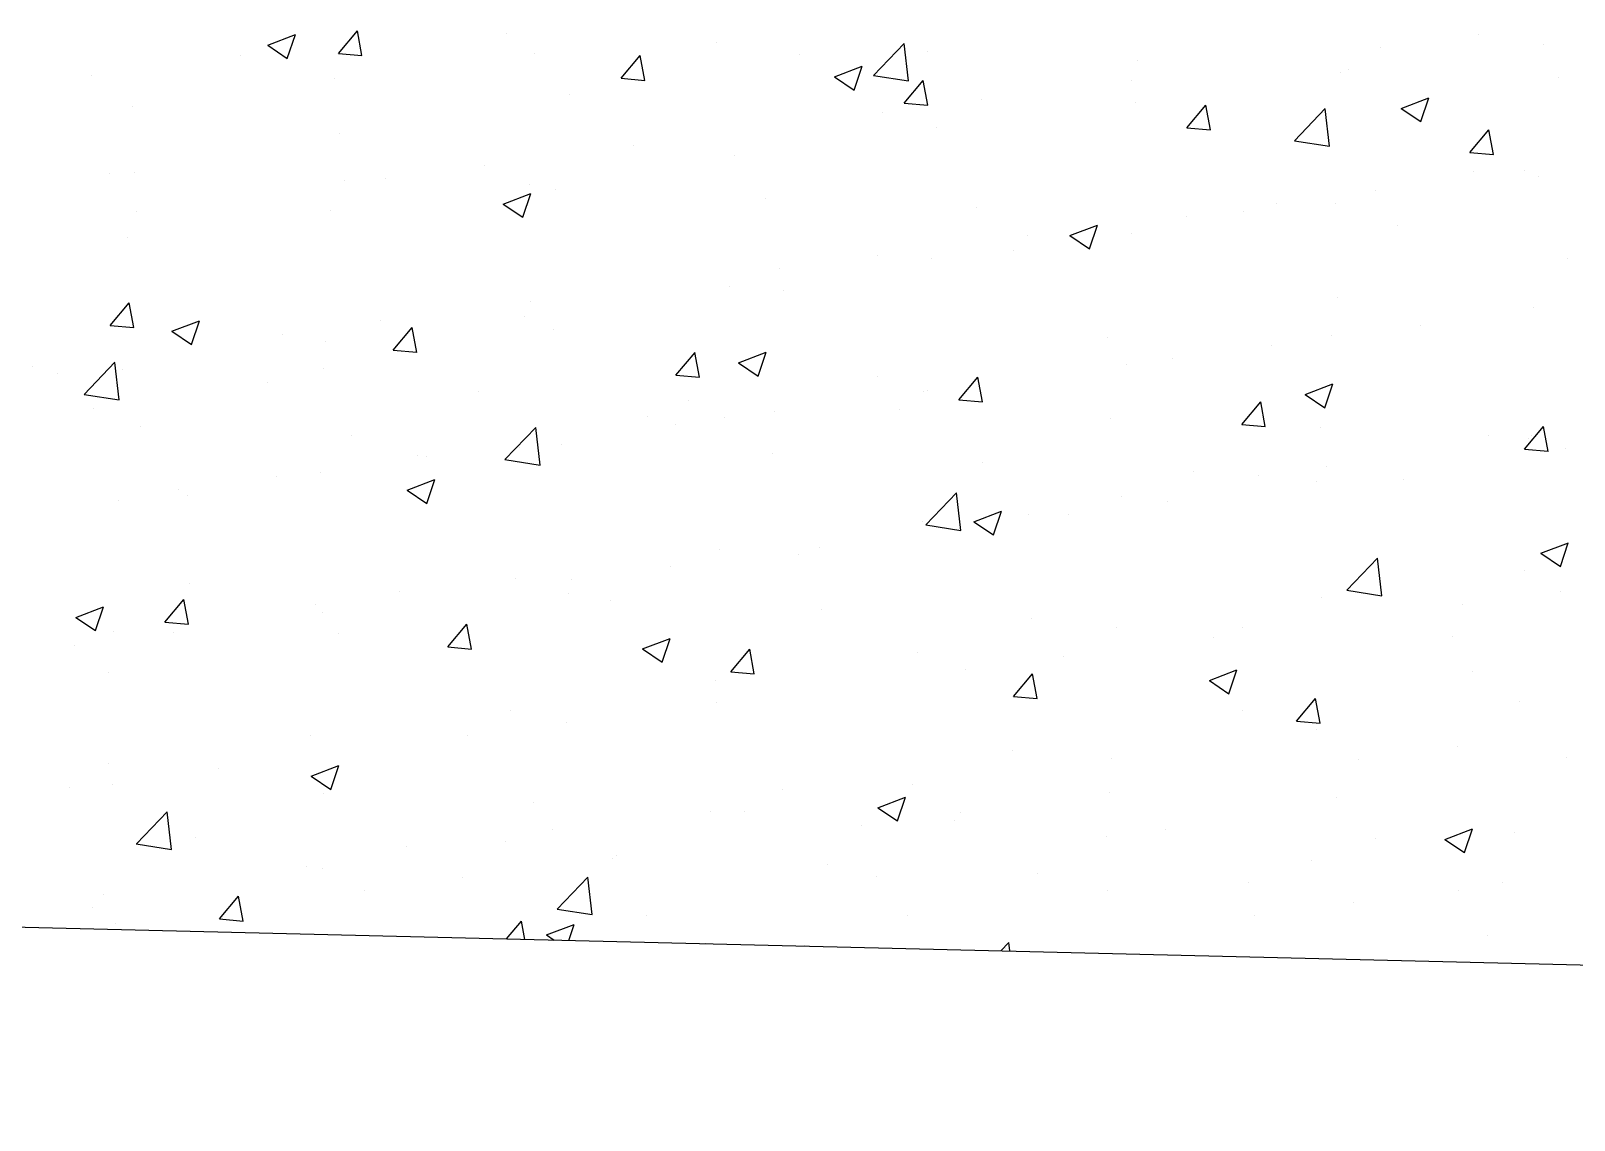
# Model space of a CAD drawing. Header units: millimetres. Extents: x 331487 to 517269, y 198509 to 399936.
# Drawn here: x 447372.1 to 447763.4, y 301836.3 to 302112.4 of the extents above; entities that cross this region are included whole.
import ezdxf

# ---------------------------------------------------------------- set-up
doc = ezdxf.new("R2010")
doc.units = ezdxf.units.MM
doc.header["$MEASUREMENT"] = 0
doc.layers.add('COLUMN', color=6, linetype='Continuous')

msp = doc.modelspace()

# ---------------------------------------------------------------- linework, layer by layer
at = {"layer": 'COLUMN'}
msp.add_line((410789.88, 302764.93), (449403.06, 301836.28), dxfattribs=at)
at = {"layer": 'COLUMN', "color": 2, "linetype": 'Continuous'}
for p, q in [((447432.16, 302108.77), (447439.16, 302111.46)), ((447432.16, 302108.77), (447439.16, 302111.46)), ((447437.13, 302105.42), (447439.16, 302111.46)), ((447437.13, 302105.42), (447439.16, 302111.46)), ((447450.07, 302106.67), (447454.9, 302112.41)), ((447450.07, 302106.67), (447454.9, 302112.41)), ((447456.05, 302106.14), (447454.89, 302112.41)), ((447456.05, 302106.14), (447454.89, 302112.41)), ((447492.65, 302111.76), (447492.65, 302111.76)), ((447492.65, 302111.76), (447492.65, 302111.76)), ((447739.24, 302111.5), (447739.24, 302111.5)), ((447739.24, 302111.5), (447739.24, 302111.5)), ((447432.16, 302108.77), (447437.13, 302105.42)), ((447432.16, 302108.77), (447437.13, 302105.42)), ((447546.04, 302109.51), (447546.04, 302109.51)), ((447546.04, 302109.51), (447546.04, 302109.51)), ((447585.78, 302101.13), (447593.57, 302109.25)), ((447585.78, 302101.13), (447593.57, 302109.25)), ((447594.67, 302099.75), (447593.56, 302109.24)), ((447594.67, 302099.75), (447593.56, 302109.24)), ((447714.21, 302108.21), (447714.21, 302108.21)), ((447714.21, 302108.21), (447714.21, 302108.21)), ((447755.58, 302108.86), (447755.58, 302108.86)), ((447755.58, 302108.86), (447755.58, 302108.86)), ((447425.24, 302106.14), (447425.24, 302106.14)), ((447425.24, 302106.14), (447425.24, 302106.14)), ((447450.07, 302106.67), (447456.05, 302106.15)), ((447450.07, 302106.67), (447456.05, 302106.15)), ((447499.72, 302106.67), (447499.72, 302106.67)), ((447499.72, 302106.67), (447499.72, 302106.67)), ((447521.8, 302100.39), (447526.62, 302106.14)), ((447521.8, 302100.39), (447526.62, 302106.14)), ((447527.78, 302099.86), (447526.62, 302106.13)), ((447527.78, 302099.86), (447526.62, 302106.13)), ((447567.02, 302106.39), (447567.02, 302106.39)), ((447567.02, 302106.39), (447567.02, 302106.39)), ((447599.42, 302107.25), (447599.42, 302107.25)), ((447599.42, 302107.25), (447599.42, 302107.25)), ((447652.8, 302105), (447652.8, 302105)), ((447652.8, 302105), (447652.8, 302105)), ((447387.36, 302101.16), (447387.36, 302101.16)), ((447387.36, 302101.16), (447387.36, 302101.16)), ((447449.21, 302100.27), (447449.21, 302100.27)), ((447449.21, 302100.27), (447449.21, 302100.27)), ((447521.8, 302100.39), (447527.78, 302099.87)), ((447521.8, 302100.39), (447527.78, 302099.87)), ((447575.87, 302100.76), (447582.87, 302103.45)), ((447575.87, 302100.76), (447582.87, 302103.45)), ((447575.87, 302100.76), (447580.85, 302097.41)), ((447575.87, 302100.76), (447580.85, 302097.41)), ((447580.84, 302097.41), (447582.87, 302103.45)), ((447580.84, 302097.41), (447582.87, 302103.45)), ((447585.77, 302101.13), (447594.67, 302099.75)), ((447585.77, 302101.13), (447594.67, 302099.75)), ((447593.53, 302094.12), (447598.35, 302099.86)), ((447593.53, 302094.12), (447598.35, 302099.86)), ((447599.5, 302093.59), (447598.35, 302099.86)), ((447599.5, 302093.59), (447598.35, 302099.86)), ((447651.06, 302099.89), (447651.06, 302099.89)), ((447651.06, 302099.89), (447651.06, 302099.89)), ((447704.24, 302101.82), (447704.24, 302101.82)), ((447704.24, 302101.82), (447704.24, 302101.82)), ((447706.18, 302102.74), (447706.18, 302102.74)), ((447706.18, 302102.74), (447706.18, 302102.74)), ((447759.56, 302100.49), (447759.56, 302100.49)), ((447759.56, 302100.49), (447759.56, 302100.49)), ((447508.7, 302096.38), (447508.7, 302096.38)), ((447508.7, 302096.38), (447508.7, 302096.38)), ((447397.87, 302093.23), (447397.87, 302093.23)), ((447397.87, 302093.23), (447397.87, 302093.23)), ((447593.53, 302094.12), (447599.5, 302093.6)), ((447593.53, 302094.12), (447599.5, 302093.6)), ((447613.18, 302094.91), (447613.18, 302094.91)), ((447613.18, 302094.91), (447613.18, 302094.91)), ((447652.3, 302094.32), (447652.3, 302094.32)), ((447652.3, 302094.32), (447652.3, 302094.32)), ((447665.25, 302087.84), (447670.07, 302093.59)), ((447665.25, 302087.84), (447670.07, 302093.59)), ((447671.23, 302087.31), (447670.07, 302093.58)), ((447671.23, 302087.31), (447670.07, 302093.58)), ((447692.5, 302084.58), (447700.29, 302092.7)), ((447692.5, 302084.58), (447700.29, 302092.7)), ((447701.39, 302083.2), (447700.29, 302092.69)), ((447701.39, 302083.2), (447700.29, 302092.69)), ((447719.59, 302092.75), (447726.59, 302095.44)), ((447719.59, 302092.75), (447726.59, 302095.44)), ((447719.59, 302092.75), (447724.56, 302089.4)), ((447719.59, 302092.75), (447724.56, 302089.4)), ((447724.56, 302089.4), (447726.58, 302095.44)), ((447724.56, 302089.4), (447726.58, 302095.44)), ((447588.15, 302091.61), (447588.15, 302091.61)), ((447588.15, 302091.61), (447588.15, 302091.61)), ((447601.79, 302087.92), (447601.79, 302087.92)), ((447601.79, 302087.92), (447601.79, 302087.92)), ((447450.38, 302086.37), (447450.38, 302086.37)), ((447450.38, 302086.37), (447450.38, 302086.37)), ((447665.25, 302087.84), (447671.23, 302087.32)), ((447665.25, 302087.84), (447671.23, 302087.32)), ((447692.5, 302084.57), (447701.39, 302083.2)), ((447692.5, 302084.57), (447701.39, 302083.2)), ((447736.98, 302081.57), (447741.8, 302087.31)), ((447736.98, 302081.57), (447741.8, 302087.31)), ((447742.95, 302081.04), (447741.8, 302087.31)), ((447742.95, 302081.04), (447741.8, 302087.31)), ((447524.99, 302083.3), (447524.99, 302083.3)), ((447524.99, 302083.3), (447524.99, 302083.3)), ((447550.45, 302080.88), (447550.45, 302080.88)), ((447550.45, 302080.88), (447550.45, 302080.88)), ((447736.98, 302081.57), (447742.96, 302081.05)), ((447736.98, 302081.57), (447742.96, 302081.05)), ((447392.06, 302076.36), (447392.06, 302076.36)), ((447392.06, 302076.36), (447392.06, 302076.36)), ((447398.29, 302076.62), (447398.29, 302076.62)), ((447398.29, 302076.62), (447398.29, 302076.62)), ((447487.12, 302078.31), (447487.12, 302078.31)), ((447487.12, 302078.31), (447487.12, 302078.31)), ((447737.85, 302076.76), (447737.85, 302076.76)), ((447737.85, 302076.76), (447737.85, 302076.76)), ((447750.81, 302077.05), (447750.81, 302077.05)), ((447750.81, 302077.05), (447750.81, 302077.05)), ((447451.67, 302074.37), (447451.67, 302074.37)), ((447451.67, 302074.37), (447451.67, 302074.37)), ((447462.09, 302075.02), (447462.09, 302075.02)), ((447462.09, 302075.02), (447462.09, 302075.02)), ((447498.51, 302073.38), (447498.51, 302073.38)), ((447498.51, 302073.38), (447498.51, 302073.38)), ((447754.37, 302075.57), (447754.37, 302075.57)), ((447754.37, 302075.57), (447754.37, 302075.57)), ((447491.85, 302068.51), (447498.85, 302071.2)), ((447491.85, 302068.51), (447498.85, 302071.2)), ((447491.85, 302068.51), (447496.82, 302065.16)), ((447491.85, 302068.51), (447496.82, 302065.16)), ((447496.82, 302065.15), (447498.85, 302071.2)), ((447496.82, 302065.15), (447498.85, 302071.2)), ((447505.06, 302072.11), (447505.06, 302072.11)), ((447505.06, 302072.11), (447505.06, 302072.11)), ((447558.44, 302069.86), (447558.44, 302069.86)), ((447558.44, 302069.86), (447558.44, 302069.86)), ((447687.9, 302068.77), (447687.9, 302068.77)), ((447687.9, 302068.77), (447687.9, 302068.77)), ((447703.02, 302068.53), (447703.02, 302068.53)), ((447703.02, 302068.53), (447703.02, 302068.53)), ((447712.94, 302072.06), (447712.94, 302072.06)), ((447712.94, 302072.06), (447712.94, 302072.06)), ((447398.93, 302066.7), (447398.93, 302066.7)), ((447398.93, 302066.7), (447398.93, 302066.7)), ((447448, 302066.98), (447448, 302066.98)), ((447448, 302066.98), (447448, 302066.98)), ((447611.82, 302067.6), (447611.82, 302067.6)), ((447611.82, 302067.6), (447611.82, 302067.6)), ((447665.2, 302065.34), (447665.2, 302065.34)), ((447665.2, 302065.34), (447665.2, 302065.34)), ((447679.53, 302066.74), (447679.53, 302066.74)), ((447679.53, 302066.74), (447679.53, 302066.74)), ((447635.56, 302060.5), (447642.57, 302063.19)), ((447635.56, 302060.5), (447642.57, 302063.19)), ((447640.53, 302057.15), (447642.56, 302063.19)), ((447640.53, 302057.15), (447642.56, 302063.19)), ((447651.08, 302061.03), (447651.08, 302061.03)), ((447651.08, 302061.03), (447651.08, 302061.03)), ((447718.58, 302063.09), (447718.58, 302063.09)), ((447718.58, 302063.09), (447718.58, 302063.09)), ((447396.65, 302059.94), (447396.65, 302059.94)), ((447396.65, 302059.94), (447396.65, 302059.94)), ((447621.21, 302056.73), (447621.21, 302056.73)), ((447621.21, 302056.73), (447621.21, 302056.73)), ((447624.75, 302060.45), (447624.75, 302060.45)), ((447624.75, 302060.45), (447624.75, 302060.45)), ((447635.56, 302060.5), (447640.54, 302057.15)), ((447635.56, 302060.5), (447640.54, 302057.15)), ((447586.88, 302055.47), (447586.88, 302055.47)), ((447586.88, 302055.47), (447586.88, 302055.47)), ((447600.57, 302054.63), (447600.57, 302054.63)), ((447600.57, 302054.63), (447600.57, 302054.63)), ((447761.81, 302054.8), (447761.81, 302054.8)), ((447761.81, 302054.8), (447761.81, 302054.8)), ((447561.84, 302052.17), (447561.84, 302052.17)), ((447561.84, 302052.17), (447561.84, 302052.17)), ((447549.23, 302047.59), (447549.23, 302047.59)), ((447549.23, 302047.59), (447549.23, 302047.59)), ((447562.89, 302046.72), (447562.89, 302046.72)), ((447562.89, 302046.72), (447562.89, 302046.72)), ((447392.22, 302037.72), (447397.04, 302043.47)), ((447392.22, 302037.72), (447397.04, 302043.47)), ((447398.2, 302037.2), (447397.04, 302043.46)), ((447398.2, 302037.2), (447397.04, 302043.46)), ((447498.69, 302043.86), (447498.69, 302043.86)), ((447498.69, 302043.86), (447498.69, 302043.86)), ((447703.49, 302044.79), (447703.49, 302044.79)), ((447703.49, 302044.79), (447703.49, 302044.79)), ((447753.15, 302042.28), (447753.15, 302042.28)), ((447753.15, 302042.28), (447753.15, 302042.28)), ((447392.22, 302037.72), (447398.2, 302037.2)), ((447392.22, 302037.72), (447398.2, 302037.2)), ((447407.83, 302036.26), (447414.83, 302038.95)), ((447407.83, 302036.26), (447414.83, 302038.95)), ((447412.8, 302032.9), (447414.83, 302038.94)), ((447412.8, 302032.9), (447414.83, 302038.94)), ((447460.81, 302038.87), (447460.81, 302038.87)), ((447460.81, 302038.87), (447460.81, 302038.87)), ((447463.95, 302031.45), (447468.77, 302037.19)), ((447463.95, 302031.45), (447468.77, 302037.19)), ((447469.93, 302030.92), (447468.77, 302037.19)), ((447469.93, 302030.92), (447468.77, 302037.19)), ((447497.29, 302040.09), (447497.29, 302040.09)), ((447497.29, 302040.09), (447497.29, 302040.09)), ((447724.5, 302037.61), (447724.5, 302037.61)), ((447724.5, 302037.61), (447724.5, 302037.61)), ((447407.83, 302036.26), (447412.8, 302032.9)), ((447407.83, 302036.26), (447412.8, 302032.9)), ((447435.78, 302035.57), (447435.78, 302035.57)), ((447435.78, 302035.57), (447435.78, 302035.57)), ((447446.78, 302033.69), (447446.78, 302033.69)), ((447446.78, 302033.69), (447446.78, 302033.69)), ((447504.57, 302036.71), (447504.57, 302036.71)), ((447504.57, 302036.71), (447504.57, 302036.71)), ((447645.17, 302034.78), (447645.17, 302034.78)), ((447645.17, 302034.78), (447645.17, 302034.78)), ((447701.81, 302035.24), (447701.81, 302035.24)), ((447701.81, 302035.24), (447701.81, 302035.24)), ((447463.95, 302031.45), (447469.93, 302030.93)), ((447463.95, 302031.45), (447469.93, 302030.93)), ((447535.68, 302025.17), (447540.5, 302030.92)), ((447535.68, 302025.17), (447540.5, 302030.92)), ((447541.65, 302024.65), (447540.49, 302030.91)), ((447541.65, 302024.65), (447540.49, 302030.91)), ((447551.54, 302028.25), (447558.54, 302030.94)), ((447551.54, 302028.25), (447558.54, 302030.94)), ((447556.51, 302024.89), (447558.54, 302030.93)), ((447556.51, 302024.89), (447558.54, 302030.93)), ((447661.6, 302029.33), (447661.6, 302029.33)), ((447661.6, 302029.33), (447661.6, 302029.33)), ((447686.63, 302032.62), (447686.63, 302032.62)), ((447686.63, 302032.62), (447686.63, 302032.62)), ((447372.62, 302027.26), (447372.62, 302027.26)), ((447372.62, 302027.26), (447372.62, 302027.26)), ((447378.82, 302025.52), (447378.82, 302025.52)), ((447378.82, 302025.52), (447378.82, 302025.52)), ((447385.59, 302020.27), (447393.38, 302028.39)), ((447385.59, 302020.27), (447393.38, 302028.39)), ((447394.48, 302018.89), (447393.37, 302028.38)), ((447394.48, 302018.89), (447393.37, 302028.38)), ((447395.44, 302026.65), (447395.44, 302026.65)), ((447395.44, 302026.65), (447395.44, 302026.65)), ((447446.25, 302026.7), (447446.25, 302026.7)), ((447446.25, 302026.7), (447446.25, 302026.7)), ((447551.54, 302028.25), (447556.52, 302024.89)), ((447551.54, 302028.25), (447556.52, 302024.89)), ((447649.87, 302027.74), (447649.87, 302027.74)), ((447649.87, 302027.74), (447649.87, 302027.74)), ((447432.2, 302023.27), (447432.2, 302023.27)), ((447432.2, 302023.27), (447432.2, 302023.27)), ((447535.68, 302025.17), (447541.65, 302024.65)), ((447535.68, 302025.17), (447541.65, 302024.65)), ((447586.85, 302024.77), (447586.85, 302024.77)), ((447586.85, 302024.77), (447586.85, 302024.77)), ((447607.4, 302018.9), (447612.22, 302024.64)), ((447607.4, 302018.9), (447612.22, 302024.64)), ((447613.38, 302018.37), (447612.22, 302024.64)), ((447613.38, 302018.37), (447612.22, 302024.64)), ((447695.25, 302020.24), (447702.26, 302022.93)), ((447695.25, 302020.24), (447702.26, 302022.93)), ((447700.23, 302016.88), (447702.25, 302022.93)), ((447700.23, 302016.88), (447702.25, 302022.93)), ((447385.58, 302020.27), (447394.48, 302018.89)), ((447385.58, 302020.27), (447394.48, 302018.89)), ((447485.58, 302021.01), (447485.58, 302021.01)), ((447485.58, 302021.01), (447485.58, 302021.01)), ((447538.96, 302018.76), (447538.96, 302018.76)), ((447538.96, 302018.76), (447538.96, 302018.76)), ((447598.44, 302021.01), (447598.44, 302021.01)), ((447598.44, 302021.01), (447598.44, 302021.01)), ((447599.36, 302021.34), (447599.36, 302021.34)), ((447599.36, 302021.34), (447599.36, 302021.34)), ((447607.4, 302018.9), (447613.38, 302018.38)), ((447607.4, 302018.9), (447613.38, 302018.38)), ((447679.13, 302012.62), (447683.95, 302018.37)), ((447679.13, 302012.62), (447683.95, 302018.37)), ((447685.1, 302012.1), (447683.95, 302018.36)), ((447685.1, 302012.1), (447683.95, 302018.36)), ((447695.25, 302020.24), (447700.23, 302016.88)), ((447695.25, 302020.24), (447700.23, 302016.88)), ((447387.93, 302016.69), (447387.93, 302016.69)), ((447387.93, 302016.69), (447387.93, 302016.69)), ((447528.53, 302014.76), (447528.53, 302014.76)), ((447528.53, 302014.76), (447528.53, 302014.76)), ((447548.01, 302014.3), (447548.01, 302014.3)), ((447548.01, 302014.3), (447548.01, 302014.3)), ((447560.57, 302016.03), (447560.57, 302016.03)), ((447560.57, 302016.03), (447560.57, 302016.03)), ((447592.35, 302016.5), (447592.35, 302016.5)), ((447592.35, 302016.5), (447592.35, 302016.5)), ((447645.73, 302014.24), (447645.73, 302014.24)), ((447645.73, 302014.24), (447645.73, 302014.24)), ((447399.9, 302012.09), (447399.9, 302012.09)), ((447399.9, 302012.09), (447399.9, 302012.09)), ((447453.28, 302009.83), (447453.28, 302009.83)), ((447453.28, 302009.83), (447453.28, 302009.83)), ((447492.31, 302003.72), (447500.1, 302011.84)), ((447492.31, 302003.72), (447500.1, 302011.84)), ((447501.2, 302002.34), (447500.1, 302011.83)), ((447501.2, 302002.34), (447500.1, 302011.83)), ((447535.53, 302012.73), (447535.53, 302012.73)), ((447535.53, 302012.73), (447535.53, 302012.73)), ((447679.13, 302012.62), (447685.11, 302012.1)), ((447679.13, 302012.62), (447685.11, 302012.1)), ((447699.11, 302011.99), (447699.11, 302011.99)), ((447699.11, 302011.99), (447699.11, 302011.99)), ((447741.68, 302009.79), (447741.68, 302009.79)), ((447741.68, 302009.79), (447741.68, 302009.79)), ((447750.85, 302006.35), (447755.67, 302012.09)), ((447750.85, 302006.35), (447755.67, 302012.09)), ((447752.49, 302009.73), (447752.49, 302009.73)), ((447752.49, 302009.73), (447752.49, 302009.73)), ((447756.83, 302005.82), (447755.67, 302012.09)), ((447756.83, 302005.82), (447755.67, 302012.09)), ((447496.07, 302006.8), (447496.07, 302006.8)), ((447496.07, 302006.8), (447496.07, 302006.8)), ((447506.67, 302007.58), (447506.67, 302007.58)), ((447506.67, 302007.58), (447506.67, 302007.58)), ((447750.85, 302006.35), (447756.83, 302005.83)), ((447750.85, 302006.35), (447756.83, 302005.83)), ((447751.93, 302008.99), (447751.93, 302008.99)), ((447751.93, 302008.99), (447751.93, 302008.99)), ((447761.35, 302006.48), (447761.35, 302006.48)), ((447761.35, 302006.48), (447761.35, 302006.48)), ((447470.21, 302004.75), (447470.21, 302004.75)), ((447470.21, 302004.75), (447470.21, 302004.75)), ((447472.38, 302004.42), (447472.38, 302004.42)), ((447472.38, 302004.42), (447472.38, 302004.42)), ((447492.31, 302003.72), (447501.2, 302002.34)), ((447492.31, 302003.72), (447501.2, 302002.34)), ((447560.05, 302005.32), (447560.05, 302005.32)), ((447560.05, 302005.32), (447560.05, 302005.32)), ((447613.43, 302003.07), (447613.43, 302003.07)), ((447613.43, 302003.07), (447613.43, 302003.07)), ((447700.59, 302001.95), (447700.59, 302001.95)), ((447700.59, 302001.95), (447700.59, 302001.95)), ((447434.51, 301999.43), (447434.51, 301999.43)), ((447434.51, 301999.43), (447434.51, 301999.43)), ((447445.56, 302000.4), (447445.56, 302000.4)), ((447445.56, 302000.4), (447445.56, 302000.4)), ((447467.52, 301996), (447474.52, 301998.68)), ((447467.52, 301996), (447474.52, 301998.68)), ((447472.49, 301992.64), (447474.52, 301998.68)), ((447472.49, 301992.64), (447474.52, 301998.68)), ((447666.81, 302000.81), (447666.81, 302000.81)), ((447666.81, 302000.81), (447666.81, 302000.81)), ((447683.36, 301999.78), (447683.36, 301999.78)), ((447683.36, 301999.78), (447683.36, 301999.78)), ((447698.2, 301998.17), (447698.2, 301998.17)), ((447698.2, 301998.17), (447698.2, 301998.17)), ((447720.2, 301998.56), (447720.2, 301998.56)), ((447720.2, 301998.56), (447720.2, 301998.56)), ((447409.47, 301996.13), (447409.47, 301996.13)), ((447409.47, 301996.13), (447409.47, 301996.13)), ((447411.9, 301994.74), (447411.9, 301994.74)), ((447411.9, 301994.74), (447411.9, 301994.74)), ((447467.52, 301996), (447472.49, 301992.64)), ((447467.52, 301996), (447472.49, 301992.64)), ((447599.04, 301987.17), (447606.82, 301995.29)), ((447599.04, 301987.17), (447606.82, 301995.29)), ((447607.93, 301985.78), (447606.82, 301995.28)), ((447607.93, 301985.78), (447606.82, 301995.28)), ((447648.65, 301994.45), (447648.65, 301994.45)), ((447648.65, 301994.45), (447648.65, 301994.45)), ((447394.22, 301993.36), (447394.22, 301993.36)), ((447394.22, 301993.36), (447394.22, 301993.36)), ((447611.23, 301987.99), (447618.23, 301990.67)), ((447611.23, 301987.99), (447618.23, 301990.67)), ((447616.2, 301984.63), (447618.23, 301990.67)), ((447616.2, 301984.63), (447618.23, 301990.67)), ((447660.32, 301993.18), (447660.32, 301993.18)), ((447660.32, 301993.18), (447660.32, 301993.18)), ((447598.14, 301988.05), (447598.14, 301988.05)), ((447598.14, 301988.05), (447598.14, 301988.05)), ((447599.03, 301987.16), (447607.92, 301985.78)), ((447599.03, 301987.16), (447607.92, 301985.78)), ((447611.23, 301987.99), (447616.21, 301984.63)), ((447611.23, 301987.99), (447616.21, 301984.63)), ((447625.04, 301989.77), (447625.04, 301989.77)), ((447625.04, 301989.77), (447625.04, 301989.77)), ((447635.29, 301989.89), (447635.29, 301989.89)), ((447635.29, 301989.89), (447635.29, 301989.89)), ((447754.94, 301979.98), (447761.95, 301982.67)), ((447754.94, 301979.98), (447761.95, 301982.67)), ((447759.92, 301976.62), (447761.94, 301982.66)), ((447759.92, 301976.62), (447761.94, 301982.66)), ((447546.8, 301981.01), (447546.8, 301981.01)), ((447546.8, 301981.01), (447546.8, 301981.01)), ((447566.72, 301979.76), (447566.72, 301979.76)), ((447566.72, 301979.76), (447566.72, 301979.76)), ((447572.13, 301981.57), (447572.13, 301981.57)), ((447572.13, 301981.57), (447572.13, 301981.57)), ((447705.76, 301970.62), (447713.55, 301978.73)), ((447705.76, 301970.62), (447713.55, 301978.73)), ((447714.65, 301969.23), (447713.54, 301978.73)), ((447714.65, 301969.23), (447713.54, 301978.73)), ((447754.94, 301979.98), (447759.92, 301976.62)), ((447754.94, 301979.98), (447759.92, 301976.62)), ((447534.26, 301976.58), (447534.26, 301976.58)), ((447534.26, 301976.58), (447534.26, 301976.58)), ((447750.72, 301975.7), (447750.72, 301975.7)), ((447750.72, 301975.7), (447750.72, 301975.7)), ((447412.3, 301972.44), (447412.3, 301972.44)), ((447412.3, 301972.44), (447412.3, 301972.44)), ((447494.86, 301973.51), (447494.86, 301973.51)), ((447494.86, 301973.51), (447494.86, 301973.51)), ((447509.23, 301973.29), (447509.23, 301973.29)), ((447509.23, 301973.29), (447509.23, 301973.29)), ((447705.76, 301970.61), (447714.65, 301969.23)), ((447705.76, 301970.61), (447714.65, 301969.23)), ((447406.1, 301962.51), (447410.92, 301968.25)), ((447406.1, 301962.51), (447410.92, 301968.25)), ((447412.07, 301961.98), (447410.92, 301968.25)), ((447412.07, 301961.98), (447410.92, 301968.25)), ((447444.35, 301967.11), (447444.35, 301967.11)), ((447444.35, 301967.11), (447444.35, 301967.11)), ((447465.69, 301970.18), (447465.69, 301970.18)), ((447465.69, 301970.18), (447465.69, 301970.18)), ((447508.41, 301969.75), (447508.41, 301969.75)), ((447508.41, 301969.75), (447508.41, 301969.75)), ((447519.07, 301967.92), (447519.07, 301967.92)), ((447519.07, 301967.92), (447519.07, 301967.92)), ((447699.37, 301968.66), (447699.37, 301968.66)), ((447699.37, 301968.66), (447699.37, 301968.66)), ((447735.04, 301967.04), (447735.04, 301967.04)), ((447735.04, 301967.04), (447735.04, 301967.04)), ((447760.08, 301970.34), (447760.08, 301970.34)), ((447760.08, 301970.34), (447760.08, 301970.34)), ((447383.5, 301963.74), (447390.5, 301966.43)), ((447383.5, 301963.74), (447390.5, 301966.43)), ((447383.5, 301963.74), (447388.47, 301960.39)), ((447383.5, 301963.74), (447388.47, 301960.39)), ((447388.47, 301960.39), (447390.5, 301966.43)), ((447388.47, 301960.39), (447390.5, 301966.43)), ((447446.07, 301964.97), (447446.07, 301964.97)), ((447446.07, 301964.97), (447446.07, 301964.97)), ((447572.45, 301965.67), (447572.45, 301965.67)), ((447572.45, 301965.67), (447572.45, 301965.67)), ((447625.83, 301963.41), (447625.83, 301963.41)), ((447625.83, 301963.41), (447625.83, 301963.41)), ((447393, 301960.07), (447393, 301960.07)), ((447393, 301960.07), (447393, 301960.07)), ((447406.1, 301962.51), (447412.08, 301961.98)), ((447406.1, 301962.51), (447412.08, 301961.98)), ((447408.2, 301959.99), (447408.2, 301959.99)), ((447408.2, 301959.99), (447408.2, 301959.99)), ((447450.09, 301959.74), (447450.09, 301959.74)), ((447450.09, 301959.74), (447450.09, 301959.74)), ((447477.82, 301956.23), (447482.65, 301961.98)), ((447477.82, 301956.23), (447482.65, 301961.98)), ((447483.8, 301955.7), (447482.64, 301961.97)), ((447483.8, 301955.7), (447482.64, 301961.97)), ((447647.44, 301961.16), (447647.44, 301961.16)), ((447647.44, 301961.16), (447647.44, 301961.16)), ((447679.22, 301961.16), (447679.22, 301961.16)), ((447679.22, 301961.16), (447679.22, 301961.16)), ((447732.6, 301958.9), (447732.6, 301958.9)), ((447732.6, 301958.9), (447732.6, 301958.9)), ((447383.16, 301956.69), (447383.16, 301956.69)), ((447383.16, 301956.69), (447383.16, 301956.69)), ((447477.83, 301956.23), (447483.8, 301955.71)), ((447477.83, 301956.23), (447483.8, 301955.71)), ((447527.21, 301955.73), (447534.21, 301958.42)), ((447527.21, 301955.73), (447534.21, 301958.42)), ((447527.21, 301955.73), (447532.18, 301952.38)), ((447527.21, 301955.73), (447532.18, 301952.38)), ((447532.18, 301952.38), (447534.21, 301958.42)), ((447532.18, 301952.38), (447534.21, 301958.42)), ((447549.55, 301949.96), (447554.37, 301955.7)), ((447549.55, 301949.96), (447554.37, 301955.7)), ((447555.53, 301949.43), (447554.37, 301955.69)), ((447555.53, 301949.43), (447554.37, 301955.69)), ((447671.89, 301958.73), (447671.89, 301958.73)), ((447671.89, 301958.73), (447671.89, 301958.73)), ((447596.92, 301954.76), (447596.92, 301954.76)), ((447596.92, 301954.76), (447596.92, 301954.76)), ((447634.02, 301953.74), (447634.02, 301953.74)), ((447634.02, 301953.74), (447634.02, 301953.74)), ((447391.77, 301949.73), (447391.77, 301949.73)), ((447391.77, 301949.73), (447391.77, 301949.73)), ((447545.58, 301947.72), (447545.58, 301947.72)), ((447545.58, 301947.72), (447545.58, 301947.72)), ((447549.55, 301949.96), (447555.53, 301949.43)), ((447549.55, 301949.96), (447555.53, 301949.43)), ((447608.98, 301950.44), (447608.98, 301950.44)), ((447608.98, 301950.44), (447608.98, 301950.44)), ((447621.28, 301943.68), (447626.1, 301949.43)), ((447621.28, 301943.68), (447626.1, 301949.43)), ((447627.25, 301943.15), (447626.1, 301949.42)), ((447627.25, 301943.15), (447626.1, 301949.42)), ((447670.92, 301947.72), (447677.92, 301950.41)), ((447670.92, 301947.72), (447677.92, 301950.41)), ((447670.92, 301947.72), (447675.9, 301944.37)), ((447670.92, 301947.72), (447675.9, 301944.37)), ((447675.89, 301944.37), (447677.92, 301950.41)), ((447675.89, 301944.37), (447677.92, 301950.41)), ((447737.55, 301950.13), (447737.55, 301950.13)), ((447737.55, 301950.13), (447737.55, 301950.13)), ((447621.28, 301943.68), (447627.25, 301943.16)), ((447621.28, 301943.68), (447627.25, 301943.16)), ((447693, 301937.4), (447697.82, 301943.15)), ((447693, 301937.4), (447697.82, 301943.15)), ((447698.98, 301936.88), (447697.82, 301943.14)), ((447698.98, 301936.88), (447697.82, 301943.14)), ((447493.64, 301940.22), (447493.64, 301940.22)), ((447493.64, 301940.22), (447493.64, 301940.22)), ((447545.83, 301942.13), (447545.83, 301942.13)), ((447545.83, 301942.13), (447545.83, 301942.13)), ((447679.23, 301940.12), (447679.23, 301940.12)), ((447679.23, 301940.12), (447679.23, 301940.12)), ((447749.5, 301942.41), (447749.5, 301942.41)), ((447749.5, 301942.41), (447749.5, 301942.41)), ((447507.95, 301937.14), (447507.95, 301937.14)), ((447507.95, 301937.14), (447507.95, 301937.14)), ((447693, 301937.4), (447698.98, 301936.88)), ((447693, 301937.4), (447698.98, 301936.88)), ((447698.16, 301935.37), (447698.16, 301935.37)), ((447698.16, 301935.37), (447698.16, 301935.37)), ((447443.13, 301933.82), (447443.13, 301933.82)), ((447443.13, 301933.82), (447443.13, 301933.82)), ((447482.92, 301933.85), (447482.92, 301933.85)), ((447482.92, 301933.85), (447482.92, 301933.85)), ((447620.91, 301930.11), (447620.91, 301930.11)), ((447620.91, 301930.11), (447620.91, 301930.11)), ((447646.22, 301927.87), (447646.22, 301927.87)), ((447646.22, 301927.87), (447646.22, 301927.87)), ((447708.74, 301927.6), (447708.74, 301927.6)), ((447708.74, 301927.6), (447708.74, 301927.6)), ((447733.77, 301930.9), (447733.77, 301930.9)), ((447733.77, 301930.9), (447733.77, 301930.9)), ((447761.51, 301928.17), (447761.51, 301928.17)), ((447761.51, 301928.17), (447761.51, 301928.17)), ((447391.79, 301926.78), (447391.79, 301926.78)), ((447391.79, 301926.78), (447391.79, 301926.78)), ((447419.77, 301925.53), (447419.77, 301925.53)), ((447419.77, 301925.53), (447419.77, 301925.53)), ((447443.19, 301923.48), (447450.19, 301926.17)), ((447443.19, 301923.48), (447450.19, 301926.17)), ((447448.16, 301920.12), (447450.19, 301926.17)), ((447448.16, 301920.12), (447450.19, 301926.17)), ((447381.89, 301920.55), (447381.89, 301920.55)), ((447381.89, 301920.55), (447381.89, 301920.55)), ((447392.83, 301921.34), (447392.83, 301921.34)), ((447392.83, 301921.34), (447392.83, 301921.34)), ((447443.19, 301923.48), (447448.16, 301920.13)), ((447443.19, 301923.48), (447448.16, 301920.13)), ((447562.6, 301920.09), (447562.6, 301920.09)), ((447562.6, 301920.09), (447562.6, 301920.09)), ((447595.71, 301921.47), (447595.71, 301921.47)), ((447595.71, 301921.47), (447595.71, 301921.47)), ((447446.21, 301919.08), (447446.21, 301919.08)), ((447446.21, 301919.08), (447446.21, 301919.08)), ((447499.6, 301916.83), (447499.6, 301916.83)), ((447499.6, 301916.83), (447499.6, 301916.83)), ((447586.9, 301915.47), (447593.9, 301918.16)), ((447586.9, 301915.47), (447593.9, 301918.16)), ((447591.87, 301912.12), (447593.9, 301918.16)), ((447591.87, 301912.12), (447593.9, 301918.16)), ((447645.58, 301919.28), (447645.58, 301919.28)), ((447645.58, 301919.28), (447645.58, 301919.28)), ((447703.19, 301918.16), (447703.19, 301918.16)), ((447703.19, 301918.16), (447703.19, 301918.16)), ((447398.85, 301906.31), (447406.63, 301914.43)), ((447398.85, 301906.31), (447406.63, 301914.43)), ((447407.73, 301904.92), (447406.63, 301914.42)), ((447407.73, 301904.92), (447406.63, 301914.42)), ((447544.37, 301914.43), (447544.37, 301914.43)), ((447544.37, 301914.43), (447544.37, 301914.43)), ((447552.98, 301914.57), (447552.98, 301914.57)), ((447552.98, 301914.57), (447552.98, 301914.57)), ((447586.9, 301915.47), (447591.87, 301912.12)), ((447586.9, 301915.47), (447591.87, 301912.12)), ((447606.36, 301912.31), (447606.36, 301912.31)), ((447606.36, 301912.31), (447606.36, 301912.31)), ((447607.71, 301914.3), (447607.71, 301914.3)), ((447607.71, 301914.3), (447607.71, 301914.3)), ((447413.92, 301907.9), (447413.92, 301907.9)), ((447413.92, 301907.9), (447413.92, 301907.9)), ((447504.28, 301910.08), (447504.28, 301910.08)), ((447504.28, 301910.08), (447504.28, 301910.08)), ((447582.68, 301911), (447582.68, 301911)), ((447582.68, 301911), (447582.68, 301911)), ((447644.88, 301908.15), (447644.88, 301908.15)), ((447644.88, 301908.15), (447644.88, 301908.15)), ((447659.74, 301910.06), (447659.74, 301910.06)), ((447659.74, 301910.06), (447659.74, 301910.06)), ((447730.61, 301907.46), (447737.62, 301910.15)), ((447730.61, 301907.46), (447737.62, 301910.15)), ((447735.58, 301904.11), (447737.61, 301910.15)), ((447735.58, 301904.11), (447737.61, 301910.15)), ((447748.29, 301909.12), (447748.29, 301909.12)), ((447748.29, 301909.12), (447748.29, 301909.12)), ((447398.84, 301906.3), (447407.73, 301904.92)), ((447398.84, 301906.3), (447407.73, 301904.92)), ((447467.3, 301905.65), (447467.3, 301905.65)), ((447467.3, 301905.65), (447467.3, 301905.65)), ((447492.43, 301906.93), (447492.43, 301906.93)), ((447492.43, 301906.93), (447492.43, 301906.93)), ((447713.12, 301907.8), (447713.12, 301907.8)), ((447713.12, 301907.8), (447713.12, 301907.8)), ((447730.61, 301907.46), (447735.59, 301904.11)), ((447730.61, 301907.46), (447735.59, 301904.11)), ((447441.92, 301900.53), (447441.92, 301900.53)), ((447441.92, 301900.53), (447441.92, 301900.53)), ((447445.96, 301900.07), (447445.96, 301900.07)), ((447445.96, 301900.07), (447445.96, 301900.07)), ((447519.52, 301902.69), (447519.52, 301902.69)), ((447519.52, 301902.69), (447519.52, 301902.69)), ((447520.68, 301903.39), (447520.68, 301903.39)), ((447520.68, 301903.39), (447520.68, 301903.39)), ((447574.06, 301901.14), (447574.06, 301901.14)), ((447574.06, 301901.14), (447574.06, 301901.14)), ((447696.94, 301902.08), (447696.94, 301902.08)), ((447696.94, 301902.08), (447696.94, 301902.08)), ((447481.65, 301897.7), (447481.65, 301897.7)), ((447481.65, 301897.7), (447481.65, 301897.7)), ((447505.57, 301889.76), (447513.36, 301897.87)), ((447505.57, 301889.76), (447513.36, 301897.87)), ((447514.46, 301888.37), (447513.35, 301897.87)), ((447514.46, 301888.37), (447513.35, 301897.87)), ((447586.56, 301898.14), (447586.56, 301898.14)), ((447586.56, 301898.14), (447586.56, 301898.14)), ((447627.44, 301898.88), (447627.44, 301898.88)), ((447627.44, 301898.88), (447627.44, 301898.88)), ((447680.83, 301896.63), (447680.83, 301896.63)), ((447680.83, 301896.63), (447680.83, 301896.63)), ((447745.34, 301896.44), (447745.34, 301896.44)), ((447745.34, 301896.44), (447745.34, 301896.44)), ((447390.57, 301893.49), (447390.57, 301893.49)), ((447390.57, 301893.49), (447390.57, 301893.49)), ((447419.97, 301887.29), (447424.79, 301893.03)), ((447419.97, 301887.29), (447424.79, 301893.03)), ((447425.95, 301886.76), (447424.79, 301893.03)), ((447425.95, 301886.76), (447424.79, 301893.03)), ((447456.61, 301894.41), (447456.61, 301894.41)), ((447456.61, 301894.41), (447456.61, 301894.41)), ((447645, 301894.59), (447645, 301894.59)), ((447645, 301894.59), (447645, 301894.59)), ((447734.21, 301894.37), (447734.21, 301894.37)), ((447734.21, 301894.37), (447734.21, 301894.37)), ((447387.64, 301890.06), (447387.64, 301890.06)), ((447387.64, 301890.06), (447387.64, 301890.06)), ((447505.56, 301889.75), (447514.46, 301888.37)), ((447505.56, 301889.75), (447514.46, 301888.37)), ((447707.46, 301891.45), (447707.46, 301891.45)), ((447707.46, 301891.45), (447707.46, 301891.45)), ((447393.46, 301886.09), (447393.46, 301886.09)), ((447393.46, 301886.09), (447393.46, 301886.09)), ((447419.97, 301887.29), (447425.95, 301886.76)), ((447419.97, 301887.29), (447425.95, 301886.76)), ((447492.72, 301882.23), (447496.52, 301886.76)), ((447492.72, 301882.23), (447496.52, 301886.76)), ((447497.37, 301882.11), (447496.52, 301886.75)), ((447497.37, 301882.11), (447496.52, 301886.75)), ((447502.88, 301883.22), (447509.88, 301885.91)), ((447502.88, 301883.22), (447509.88, 301885.91)), ((447508.51, 301881.85), (447509.88, 301885.9)), ((447508.51, 301881.85), (447509.88, 301885.9)), ((447528.24, 301888.13), (447528.24, 301888.13)), ((447528.24, 301888.13), (447528.24, 301888.13)), ((447594.49, 301888.18), (447594.49, 301888.18)), ((447594.49, 301888.18), (447594.49, 301888.18)), ((447682.43, 301888.16), (447682.43, 301888.16)), ((447682.43, 301888.16), (447682.43, 301888.16)), ((447502.88, 301883.22), (447504.78, 301881.94)), ((447502.88, 301883.22), (447504.78, 301881.94)), ((447543.15, 301881.14), (447543.15, 301881.14)), ((447543.15, 301881.14), (447543.15, 301881.14)), ((447618.06, 301879.21), (447620.08, 301881.32)), ((447618.06, 301879.21), (447620.08, 301881.32)), ((447620.33, 301879.16), (447620.08, 301881.32)), ((447620.33, 301879.16), (447620.08, 301881.32)), ((447741.39, 301883.16), (447741.39, 301883.16)), ((447741.39, 301883.16), (447741.39, 301883.16)), ((447568.19, 301880.41), (447568.25, 301880.48)), ((447568.19, 301880.41), (447568.25, 301880.48)), ((447568.26, 301880.41), (447568.25, 301880.48)), ((447568.26, 301880.41), (447568.25, 301880.48)), ((447619.28, 301879.84), (447619.28, 301879.84)), ((447619.28, 301879.84), (447619.28, 301879.84))]:
    msp.add_line(p, q, dxfattribs=at)

doc.saveas('drawing.dxf')
